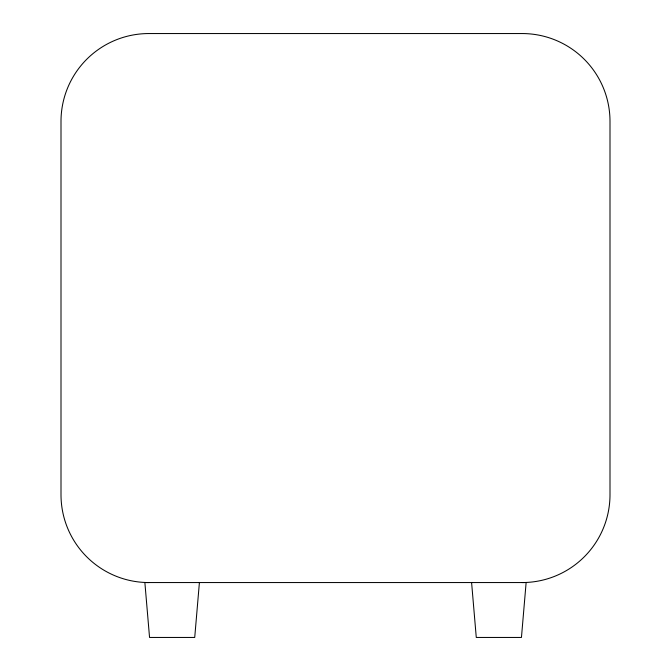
<?xml version="1.0" encoding="UTF-8"?>
<svg xmlns="http://www.w3.org/2000/svg" width="671" height="671" viewBox="0 0 671 671"><rect width="100%" height="100%" fill="white"/><g stroke="black" fill="none" stroke-linecap="round" stroke-linejoin="round"><path stroke-width="1.01" d="M199.404 582.554L194.724 637.45L149.549 637.45L144.869 582.554L526.131 582.554L521.451 637.45L476.276 637.45L471.596 582.554M522.164 582.554A87.842 87.842 0 0 0 609.998 494.712L609.998 121.392A87.842 87.842 0 0 0 522.164 33.55L148.836 33.55A87.842 87.842 0 0 0 61.002 121.392L61.002 494.712A87.842 87.842 0 0 0 148.836 582.554"/></g></svg>
